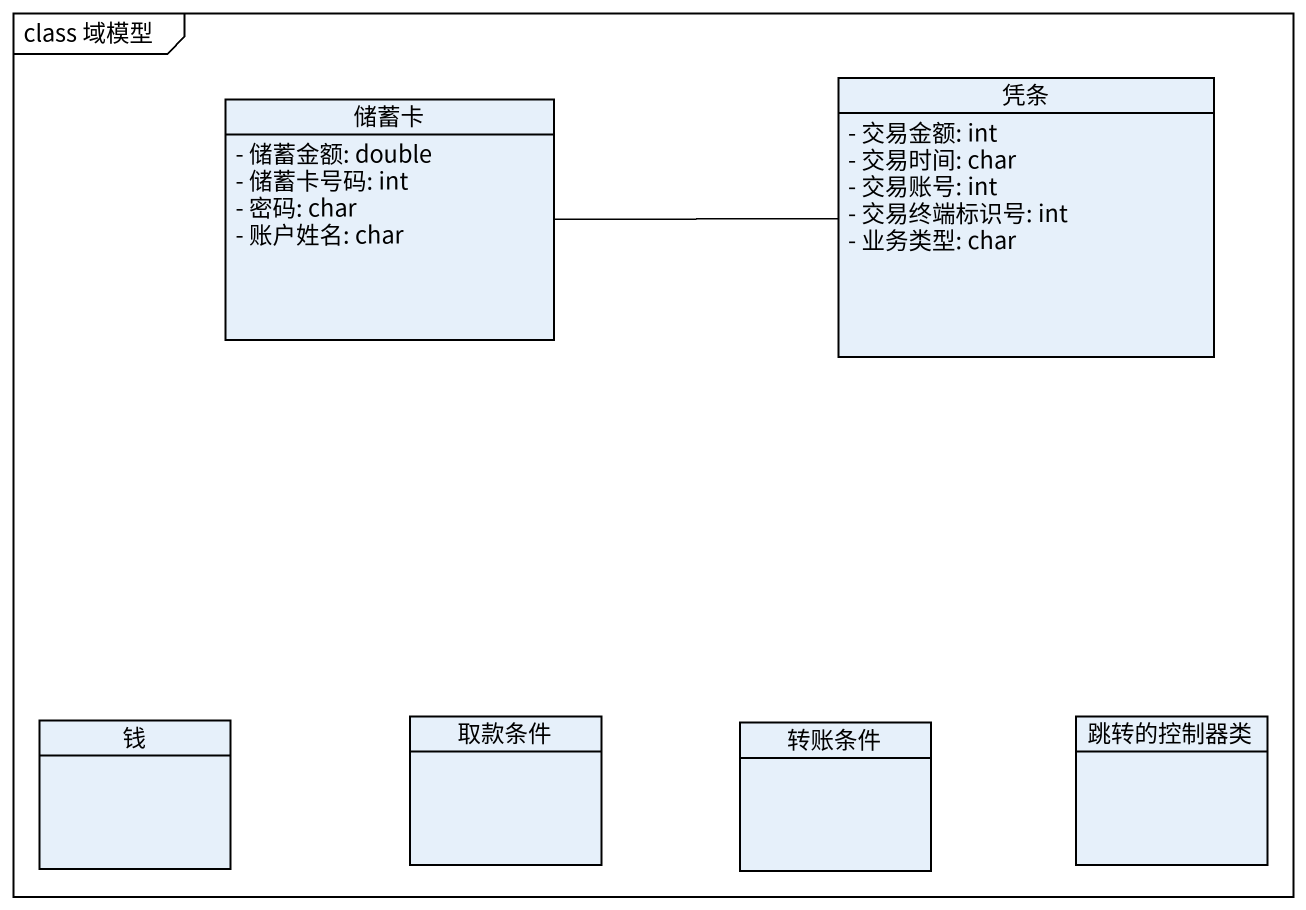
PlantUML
@startuml
mainframe class 域模型
hide circle
hide empty members
skinparam classAttributeIconSize 0
class 储蓄卡 {
  - 储蓄金额: double
  - 储蓄卡号码: int
  - 密码: char
  - 账户姓名: char
}
class 凭条 {
  - 交易金额: int
  - 交易时间: char
  - 交易账号: int
  - 交易终端标识号: int
  - 业务类型: char
}
class 钱
class 取款条件
class 转账条件
class 跳转的控制器类
储蓄卡 -right- 凭条
@enduml
